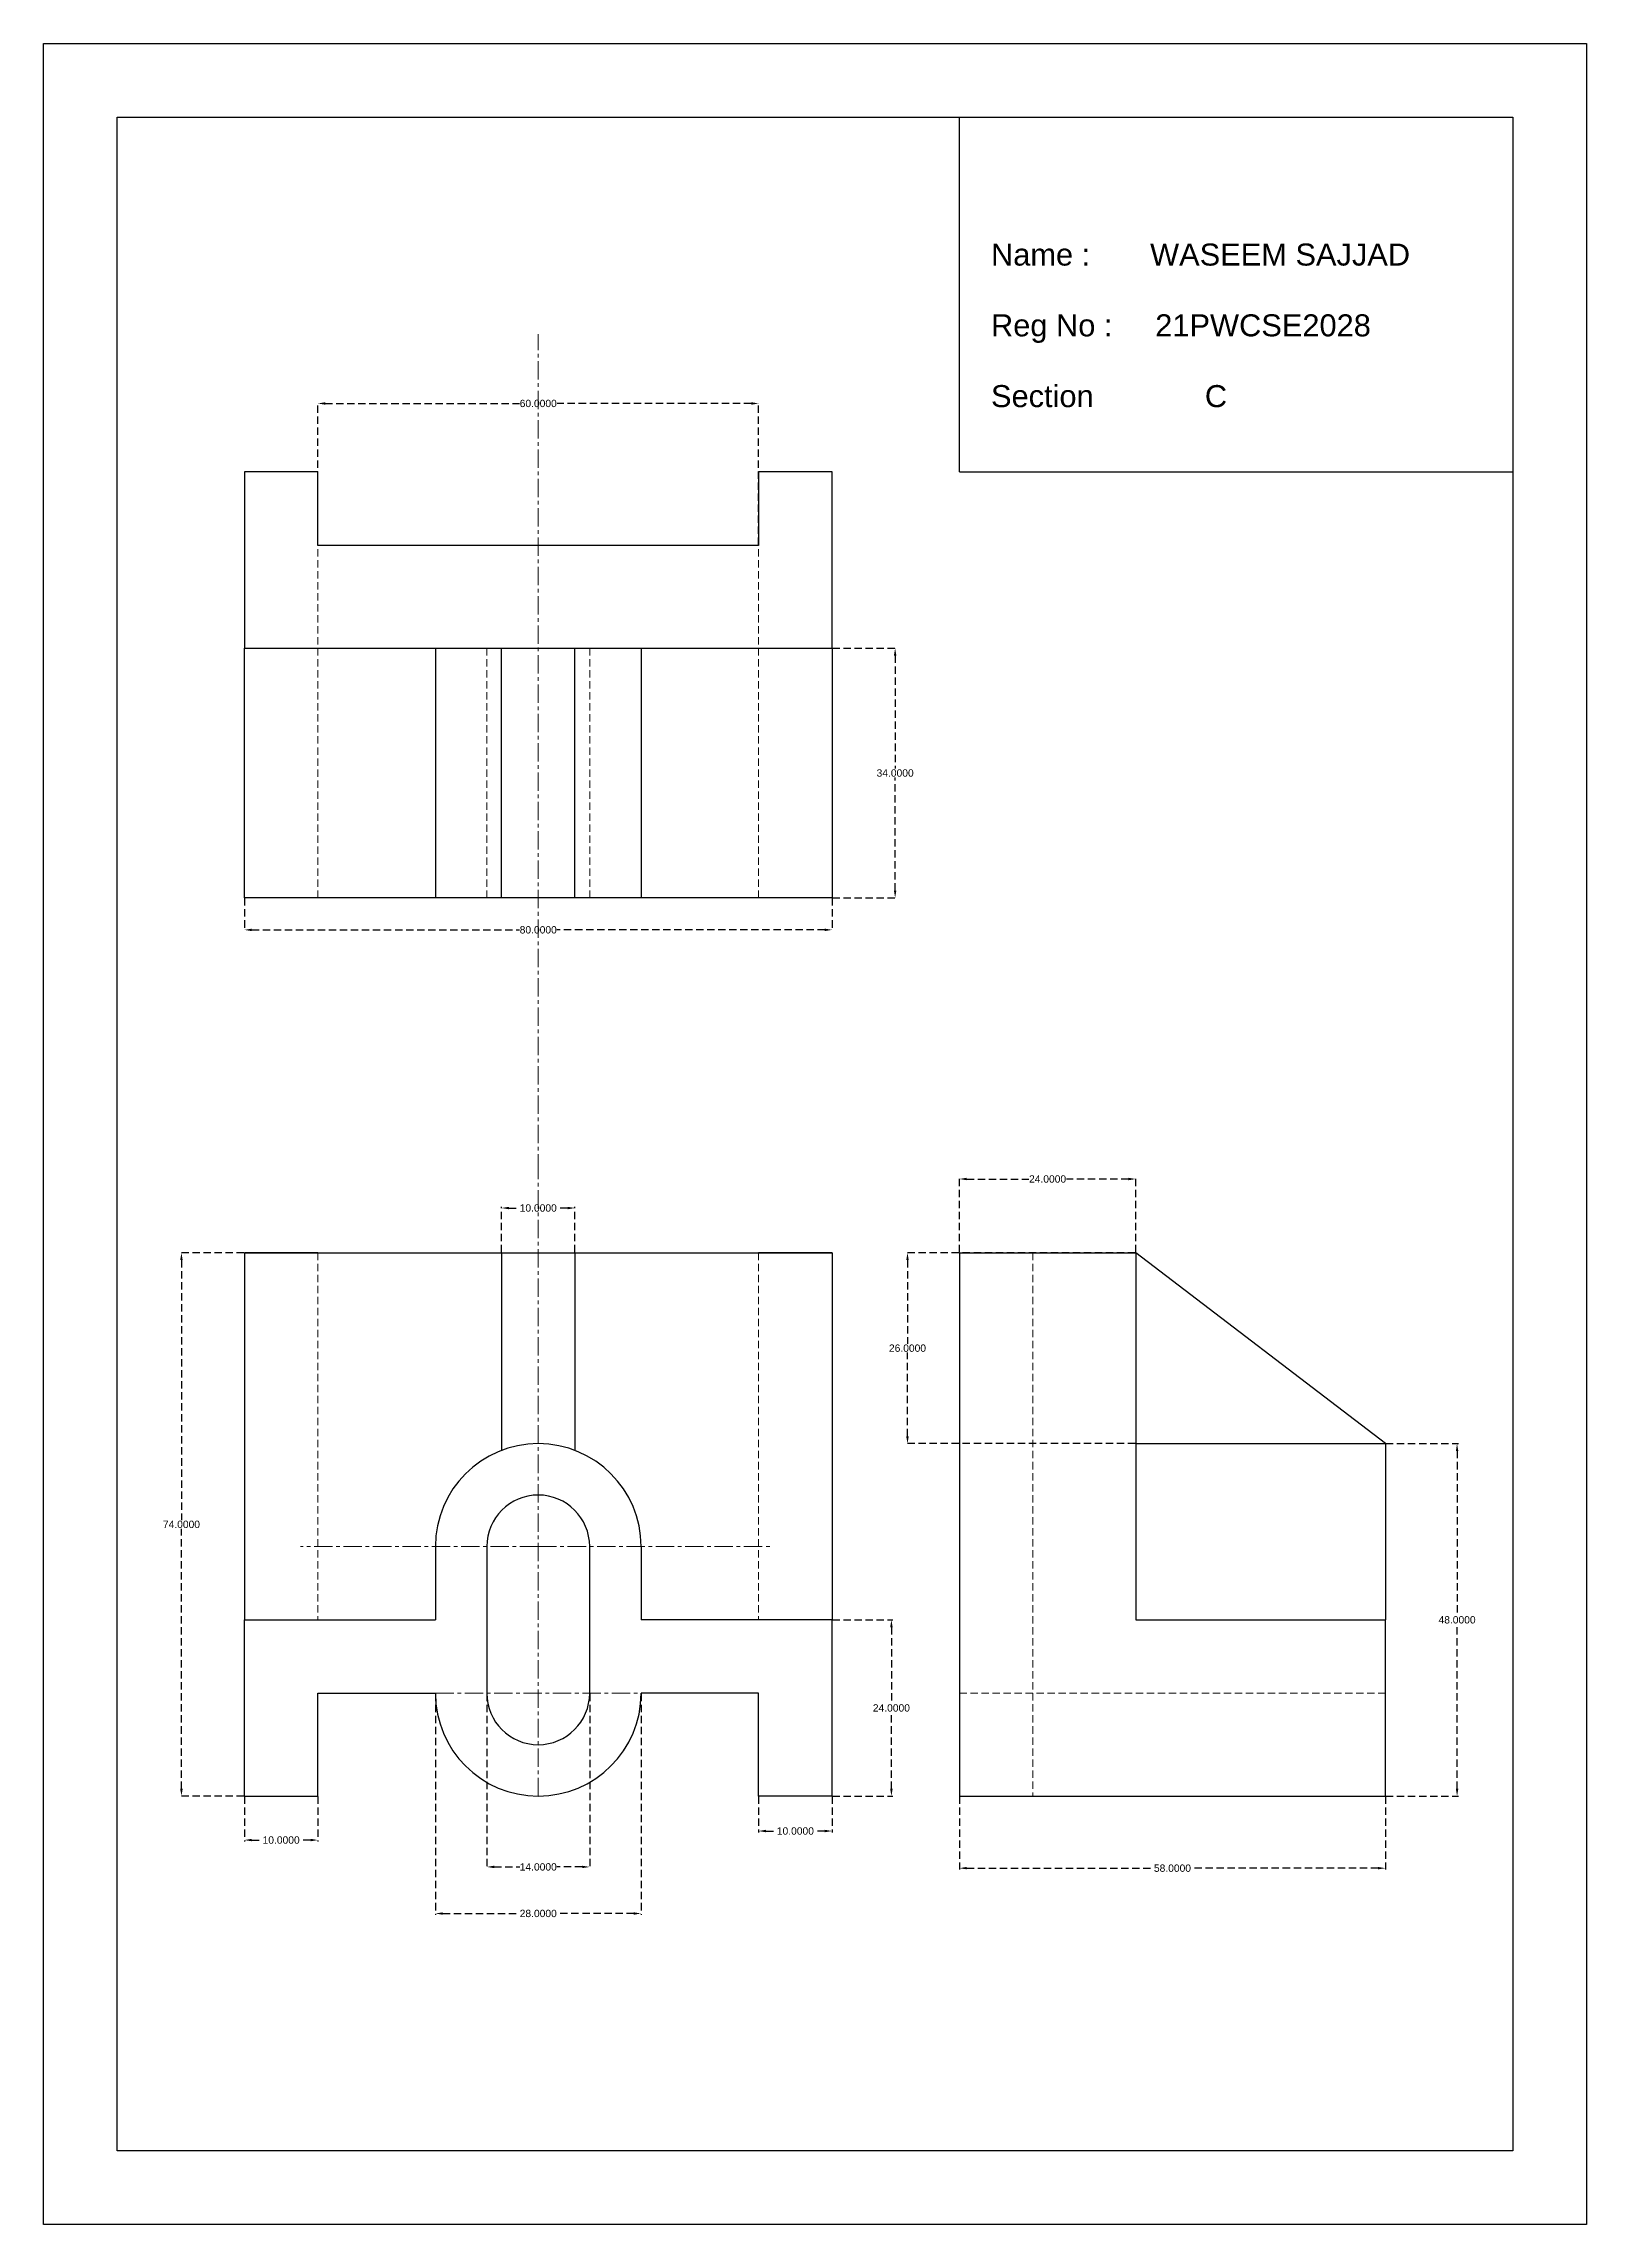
# Model space of a CAD drawing. Header units: inches. Extents: x 18 to 228, y -280 to 17.
import ezdxf

# ---------------------------------------------------------------- set-up
doc = ezdxf.new("R2010")
doc.units = ezdxf.units.IN
doc.header["$MEASUREMENT"] = 0
doc.linetypes.add('CENTERX2', pattern=[4, 2.5, -0.5, 0.5, -0.5])
doc.linetypes.add('DASHEDX2', pattern=[1.5, 1, -0.5])
for name, color, linetype, lineweight in [('Center Lines', 2, 'CENTERX2', 18), ('Dimension Lines', 6, 'DASHEDX2', 18), ('FV TV SV', 5, 'Continuous', 30), ('Hidden Lines', 4, 'DASHEDX2', 13), ('Visible Lines', 1, 'Continuous', 30)]:
    doc.layers.add(name, color=color, linetype=linetype, lineweight=lineweight)
doc.styles.get("Standard").update_dxf_attribs({"font": 'arial.ttf'})
doc.dimstyles.new('MY SYLE', dxfattribs={"dimscale": 0, "dimtxt": 1, "dimasz": 1, "dimexe": 0.18, "dimexo": 0.0625, "dimgap": 0.09, "dimtad": 0, "dimtih": 1, "dimtoh": 1, "dimdec": 4, "dimzin": 0, "dimdsep": 46, "dimtxsty": 'Standard', "dimcen": 0.09, "dimclrd": 256, "dimclrt": 256, "dimadec": 0, "dimazin": 0, "dimtfac": 1, "dimtdec": 4, "dimtofl": 0, "dimtmove": 0, "dimatfit": 3, "dimfxl": 1, "dimtolj": 1, "dimtzin": 0, "dimarcsym": 0})

# ---------------------------------------------------------------- blocks, each defined once
blk = doc.blocks.new('*D1')
at = {"layer": 'Defpoints', "color": 0, "transparency": 16777216}
for p in [(44.87, -98.87), (124.87, -98.87), (124.87, -103.23)]:
    blk.add_point(p, dxfattribs=at)
at = {"layer": 'Dimension Lines', "color": 0, "lineweight": -2, "transparency": 16777216}
for p, q in [((44.87, -98.93), (44.87, -103.41)), ((124.87, -98.93), (124.87, -103.41))]:
    blk.add_line(p, q, dxfattribs=at)
at = {"layer": 'Dimension Lines', "lineweight": -2, "transparency": 16777216}
for p, q in [((45.87, -103.23), (82.32, -103.23)), ((123.87, -103.23), (87.42, -103.23))]:
    blk.add_line(p, q, dxfattribs=at)
at = {"layer": 'Dimension Lines', "transparency": 16777216}
for points in [[(45.87, -103.06), (45.87, -103.4), (44.87, -103.23)], [(123.87, -103.06), (123.87, -103.4), (124.87, -103.23)]]:
    blk.add_solid(points, dxfattribs=at)
at = {"layer": 'Dimension Lines', "transparency": 16777216, "insert": (84.87, -103.23), "char_height": 1, "attachment_point": 5}
blk.add_mtext('\\A1;80.0000', dxfattribs=at)
blk = doc.blocks.new('*D2')
at = {"layer": 'Defpoints', "color": 0, "transparency": 16777216}
for p in [(44.87, -221.2), (54.87, -221.2), (54.87, -227.19)]:
    blk.add_point(p, dxfattribs=at)
at = {"layer": 'Dimension Lines', "color": 0, "lineweight": -2, "transparency": 16777216}
for p, q in [((44.87, -221.26), (44.87, -227.37)), ((54.87, -221.26), (54.87, -227.37))]:
    blk.add_line(p, q, dxfattribs=at)
at = {"layer": 'Dimension Lines', "lineweight": -2, "transparency": 16777216}
for p, q in [((45.87, -227.19), (47.37, -227.19)), ((53.87, -227.19), (52.38, -227.19))]:
    blk.add_line(p, q, dxfattribs=at)
at = {"layer": 'Dimension Lines', "transparency": 16777216}
for points in [[(45.87, -227.02), (45.87, -227.36), (44.87, -227.19)], [(53.87, -227.02), (53.87, -227.36), (54.87, -227.19)]]:
    blk.add_solid(points, dxfattribs=at)
at = {"layer": 'Dimension Lines', "transparency": 16777216, "insert": (49.87, -227.19), "char_height": 1, "attachment_point": 5}
blk.add_mtext('\\A1;10.0000', dxfattribs=at)
blk = doc.blocks.new('*D3')
at = {"layer": 'Defpoints', "color": 0, "transparency": 16777216}
for p in [(114.87, -221.2), (124.87, -221.2), (124.87, -225.96)]:
    blk.add_point(p, dxfattribs=at)
at = {"layer": 'Dimension Lines', "color": 0, "lineweight": -2, "transparency": 16777216}
for p, q in [((114.87, -221.26), (114.87, -226.14)), ((124.87, -221.26), (124.87, -226.14))]:
    blk.add_line(p, q, dxfattribs=at)
at = {"layer": 'Dimension Lines', "lineweight": -2, "transparency": 16777216}
for p, q in [((115.87, -225.96), (117.37, -225.96)), ((123.87, -225.96), (122.38, -225.96))]:
    blk.add_line(p, q, dxfattribs=at)
at = {"layer": 'Dimension Lines', "transparency": 16777216}
for points in [[(115.87, -225.79), (115.87, -226.13), (114.87, -225.96)], [(123.87, -225.79), (123.87, -226.13), (124.87, -225.96)]]:
    blk.add_solid(points, dxfattribs=at)
at = {"layer": 'Dimension Lines', "transparency": 16777216, "insert": (119.87, -225.96), "char_height": 1, "attachment_point": 5}
blk.add_mtext('\\A1;10.0000', dxfattribs=at)
blk = doc.blocks.new('*D4')
at = {"layer": 'Defpoints', "color": 0, "transparency": 16777216}
for p in [(70.87, -207.2), (98.87, -207.2), (98.87, -237.19)]:
    blk.add_point(p, dxfattribs=at)
at = {"layer": 'Dimension Lines', "color": 0, "lineweight": -2, "transparency": 16777216}
for p, q in [((70.87, -207.26), (70.87, -237.37)), ((98.87, -207.26), (98.87, -237.37))]:
    blk.add_line(p, q, dxfattribs=at)
at = {"layer": 'Dimension Lines', "lineweight": -2, "transparency": 16777216}
for p, q in [((71.87, -237.19), (82.31, -237.19)), ((97.87, -237.19), (87.43, -237.19))]:
    blk.add_line(p, q, dxfattribs=at)
at = {"layer": 'Dimension Lines', "transparency": 16777216}
for points in [[(71.87, -237.03), (71.87, -237.36), (70.87, -237.19)], [(97.87, -237.03), (97.87, -237.36), (98.87, -237.19)]]:
    blk.add_solid(points, dxfattribs=at)
at = {"layer": 'Dimension Lines', "transparency": 16777216, "insert": (84.87, -237.19), "char_height": 1, "attachment_point": 5}
blk.add_mtext('\\A1;28.0000', dxfattribs=at)
blk = doc.blocks.new('*D5')
at = {"layer": 'Defpoints', "color": 0, "transparency": 16777216}
for p in [(77.87, -207.2), (91.87, -207.2), (91.87, -230.85)]:
    blk.add_point(p, dxfattribs=at)
at = {"layer": 'Dimension Lines', "color": 0, "lineweight": -2, "transparency": 16777216}
for p, q in [((77.87, -207.26), (77.87, -231.03)), ((91.87, -207.26), (91.87, -231.03))]:
    blk.add_line(p, q, dxfattribs=at)
at = {"layer": 'Dimension Lines', "lineweight": -2, "transparency": 16777216}
for p, q in [((78.87, -230.85), (82.37, -230.85)), ((90.87, -230.85), (87.38, -230.85))]:
    blk.add_line(p, q, dxfattribs=at)
at = {"layer": 'Dimension Lines', "transparency": 16777216}
for points in [[(78.87, -230.68), (78.87, -231.01), (77.87, -230.85)], [(90.87, -230.68), (90.87, -231.01), (91.87, -230.85)]]:
    blk.add_solid(points, dxfattribs=at)
at = {"layer": 'Dimension Lines', "transparency": 16777216, "insert": (84.87, -230.85), "char_height": 1, "attachment_point": 5}
blk.add_mtext('\\A1;14.0000', dxfattribs=at)
blk = doc.blocks.new('*D6')
at = {"layer": 'Defpoints', "color": 0, "transparency": 16777216}
for p in [(166.2, -137.16), (142.2, -147.2), (166.2, -147.2)]:
    blk.add_point(p, dxfattribs=at)
at = {"layer": 'Dimension Lines', "color": 0, "lineweight": -2, "transparency": 16777216}
for p, q in [((142.2, -147.14), (142.2, -136.98)), ((166.2, -147.14), (166.2, -136.98))]:
    blk.add_line(p, q, dxfattribs=at)
at = {"layer": 'Dimension Lines', "lineweight": -2, "transparency": 16777216}
for p, q in [((143.2, -137.16), (151.64, -137.16)), ((165.2, -137.16), (156.76, -137.16))]:
    blk.add_line(p, q, dxfattribs=at)
at = {"layer": 'Dimension Lines', "transparency": 16777216}
for points in [[(143.2, -136.99), (143.2, -137.33), (142.2, -137.16)], [(165.2, -136.99), (165.2, -137.33), (166.2, -137.16)]]:
    blk.add_solid(points, dxfattribs=at)
at = {"layer": 'Dimension Lines', "transparency": 16777216, "insert": (154.2, -137.16), "char_height": 1, "attachment_point": 5}
blk.add_mtext('\\A1;24.0000', dxfattribs=at)
blk = doc.blocks.new('*D7')
at = {"layer": 'Defpoints', "color": 0, "transparency": 16777216}
for p in [(142.2, -221.2), (200.2, -221.2), (200.2, -231.02)]:
    blk.add_point(p, dxfattribs=at)
at = {"layer": 'Dimension Lines', "color": 0, "lineweight": -2, "transparency": 16777216}
for p, q in [((142.2, -221.26), (142.2, -231.2)), ((200.2, -221.26), (200.2, -231.2))]:
    blk.add_line(p, q, dxfattribs=at)
at = {"layer": 'Dimension Lines', "lineweight": -2, "transparency": 16777216}
for p, q in [((143.2, -231.02), (168.65, -231.02)), ((199.2, -231.02), (173.75, -231.02))]:
    blk.add_line(p, q, dxfattribs=at)
at = {"layer": 'Dimension Lines', "transparency": 16777216}
for points in [[(143.2, -230.85), (143.2, -231.18), (142.2, -231.02)], [(199.2, -230.85), (199.2, -231.18), (200.2, -231.02)]]:
    blk.add_solid(points, dxfattribs=at)
at = {"layer": 'Dimension Lines', "transparency": 16777216, "insert": (171.2, -231.02), "char_height": 1, "attachment_point": 5}
blk.add_mtext('\\A1;58.0000', dxfattribs=at)
blk = doc.blocks.new('*D9')
at = {"layer": 'Defpoints', "color": 0, "transparency": 16777216}
for p in [(200.2, -173.2), (200.2, -221.2), (209.94, -221.2)]:
    blk.add_point(p, dxfattribs=at)
at = {"layer": 'Dimension Lines', "color": 0, "lineweight": -2, "transparency": 16777216}
for p, q in [((200.26, -173.2), (210.12, -173.2)), ((200.26, -221.2), (210.12, -221.2))]:
    blk.add_line(p, q, dxfattribs=at)
at = {"layer": 'Dimension Lines', "lineweight": -2, "transparency": 16777216}
for p, q in [((209.94, -174.2), (209.94, -196.6)), ((209.94, -220.2), (209.94, -197.8))]:
    blk.add_line(p, q, dxfattribs=at)
at = {"layer": 'Dimension Lines', "transparency": 16777216}
for points in [[(209.78, -174.2), (210.11, -174.2), (209.94, -173.2)], [(209.78, -220.2), (210.11, -220.2), (209.94, -221.2)]]:
    blk.add_solid(points, dxfattribs=at)
at = {"layer": 'Dimension Lines', "transparency": 16777216, "insert": (209.94, -197.2), "char_height": 1, "attachment_point": 5}
blk.add_mtext('\\A1;48.0000', dxfattribs=at)
blk = doc.blocks.new('*D10')
at = {"layer": 'Defpoints', "color": 0, "transparency": 16777216}
for p in [(124.87, -197.2), (124.87, -221.2), (132.94, -221.2)]:
    blk.add_point(p, dxfattribs=at)
at = {"layer": 'Dimension Lines', "color": 0, "lineweight": -2, "transparency": 16777216}
for p, q in [((124.93, -197.2), (133.12, -197.2)), ((124.93, -221.2), (133.12, -221.2))]:
    blk.add_line(p, q, dxfattribs=at)
at = {"layer": 'Dimension Lines', "lineweight": -2, "transparency": 16777216}
for p, q in [((132.94, -198.2), (132.94, -208.6)), ((132.94, -220.2), (132.94, -209.8))]:
    blk.add_line(p, q, dxfattribs=at)
at = {"layer": 'Dimension Lines', "transparency": 16777216}
for points in [[(132.78, -198.2), (133.11, -198.2), (132.94, -197.2)], [(132.78, -220.2), (133.11, -220.2), (132.94, -221.2)]]:
    blk.add_solid(points, dxfattribs=at)
at = {"layer": 'Dimension Lines', "transparency": 16777216, "insert": (132.94, -209.2), "char_height": 1, "attachment_point": 5}
blk.add_mtext('\\A1;24.0000', dxfattribs=at)
blk = doc.blocks.new('*D11')
at = {"layer": 'Defpoints', "color": 0, "transparency": 16777216}
for p in [(44.87, -147.2), (36.3, -221.2), (44.87, -221.2)]:
    blk.add_point(p, dxfattribs=at)
at = {"layer": 'Dimension Lines', "color": 0, "lineweight": -2, "transparency": 16777216}
for p, q in [((44.81, -147.2), (36.12, -147.2)), ((44.81, -221.2), (36.12, -221.2))]:
    blk.add_line(p, q, dxfattribs=at)
at = {"layer": 'Dimension Lines', "lineweight": -2, "transparency": 16777216}
for p, q in [((36.3, -148.2), (36.3, -183.6)), ((36.3, -220.2), (36.3, -184.8))]:
    blk.add_line(p, q, dxfattribs=at)
at = {"layer": 'Dimension Lines', "transparency": 16777216}
for points in [[(36.13, -148.2), (36.47, -148.2), (36.3, -147.2)], [(36.13, -220.2), (36.47, -220.2), (36.3, -221.2)]]:
    blk.add_solid(points, dxfattribs=at)
at = {"layer": 'Dimension Lines', "transparency": 16777216, "insert": (36.3, -184.2), "char_height": 1, "attachment_point": 5}
blk.add_mtext('\\A1;74.0000', dxfattribs=at)
blk = doc.blocks.new('*D12')
at = {"layer": 'Defpoints', "color": 0, "transparency": 16777216}
for p in [(124.87, -64.87), (124.87, -98.87), (133.45, -98.87)]:
    blk.add_point(p, dxfattribs=at)
at = {"layer": 'Dimension Lines', "color": 0, "lineweight": -2, "transparency": 16777216}
for p, q in [((124.93, -64.87), (133.63, -64.87)), ((124.93, -98.87), (133.63, -98.87))]:
    blk.add_line(p, q, dxfattribs=at)
at = {"layer": 'Dimension Lines', "lineweight": -2, "transparency": 16777216}
for p, q in [((133.45, -65.87), (133.45, -81.27)), ((133.45, -97.87), (133.45, -82.47))]:
    blk.add_line(p, q, dxfattribs=at)
at = {"layer": 'Dimension Lines', "transparency": 16777216}
for points in [[(133.28, -65.87), (133.62, -65.87), (133.45, -64.87)], [(133.28, -97.87), (133.62, -97.87), (133.45, -98.87)]]:
    blk.add_solid(points, dxfattribs=at)
at = {"layer": 'Dimension Lines', "transparency": 16777216, "insert": (133.45, -81.87), "char_height": 1, "attachment_point": 5}
blk.add_mtext('\\A1;34.0000', dxfattribs=at)
blk = doc.blocks.new('*D13')
at = {"layer": 'Defpoints', "color": 0, "transparency": 16777216}
for p in [(114.87, -31.54), (54.87, -50.87), (114.87, -50.87)]:
    blk.add_point(p, dxfattribs=at)
at = {"layer": 'Dimension Lines', "color": 0, "lineweight": -2, "transparency": 16777216}
for p, q in [((54.87, -50.81), (54.87, -31.36)), ((114.87, -50.81), (114.87, -31.36))]:
    blk.add_line(p, q, dxfattribs=at)
at = {"layer": 'Dimension Lines', "lineweight": -2, "transparency": 16777216}
for p, q in [((55.87, -31.54), (82.32, -31.54)), ((113.87, -31.54), (87.43, -31.54))]:
    blk.add_line(p, q, dxfattribs=at)
at = {"layer": 'Dimension Lines', "transparency": 16777216}
for points in [[(55.87, -31.37), (55.87, -31.71), (54.87, -31.54)], [(113.87, -31.37), (113.87, -31.71), (114.87, -31.54)]]:
    blk.add_solid(points, dxfattribs=at)
at = {"layer": 'Dimension Lines', "transparency": 16777216, "insert": (84.87, -31.54), "char_height": 1, "attachment_point": 5}
blk.add_mtext('\\A1;60.0000', dxfattribs=at)
blk = doc.blocks.new('*D14')
at = {"layer": 'Defpoints', "color": 0, "transparency": 16777216}
for p in [(89.87, -141.11), (79.87, -147.2), (89.87, -147.2)]:
    blk.add_point(p, dxfattribs=at)
at = {"layer": 'Dimension Lines', "color": 0, "lineweight": -2, "transparency": 16777216}
for p, q in [((79.87, -147.14), (79.87, -140.93)), ((89.87, -147.14), (89.87, -140.93))]:
    blk.add_line(p, q, dxfattribs=at)
at = {"layer": 'Dimension Lines', "lineweight": -2, "transparency": 16777216}
for p, q in [((80.87, -141.11), (82.37, -141.11)), ((88.87, -141.11), (87.38, -141.11))]:
    blk.add_line(p, q, dxfattribs=at)
at = {"layer": 'Dimension Lines', "transparency": 16777216}
for points in [[(80.87, -140.95), (80.87, -141.28), (79.87, -141.11)], [(88.87, -140.95), (88.87, -141.28), (89.87, -141.11)]]:
    blk.add_solid(points, dxfattribs=at)
at = {"layer": 'Dimension Lines', "transparency": 16777216, "insert": (84.87, -141.11), "char_height": 1, "attachment_point": 5}
blk.add_mtext('\\A1;10.0000', dxfattribs=at)
blk = doc.blocks.new('*D15')
at = {"layer": 'Defpoints', "color": 0, "transparency": 16777216}
for p in [(135.13, -147.2), (166.2, -147.2), (166.2, -173.2)]:
    blk.add_point(p, dxfattribs=at)
at = {"layer": 'Dimension Lines', "color": 0, "lineweight": -2, "transparency": 16777216}
for p, q in [((166.14, -147.2), (134.95, -147.2)), ((166.14, -173.2), (134.95, -173.2))]:
    blk.add_line(p, q, dxfattribs=at)
at = {"layer": 'Dimension Lines', "lineweight": -2, "transparency": 16777216}
for p, q in [((135.13, -148.2), (135.13, -159.6)), ((135.13, -172.2), (135.13, -160.8))]:
    blk.add_line(p, q, dxfattribs=at)
at = {"layer": 'Dimension Lines', "transparency": 16777216}
for points in [[(134.96, -148.2), (135.3, -148.2), (135.13, -147.2)], [(134.96, -172.2), (135.3, -172.2), (135.13, -173.2)]]:
    blk.add_solid(points, dxfattribs=at)
at = {"layer": 'Dimension Lines', "transparency": 16777216, "insert": (135.13, -160.2), "char_height": 1, "attachment_point": 5}
blk.add_mtext('\\A1;26.0000', dxfattribs=at)

msp = doc.modelspace()

# ---------------------------------------------------------------- linework, layer by layer
for points in [[(17.54105, 17.47003), (227.54105, 17.47003), (227.54105, -279.52997), (17.54105, -279.52997)], [(27.54105, 7.47003), (217.54105, 7.47003), (217.54105, -269.52997), (27.54105, -269.52997)]]:
    msp.add_lwpolyline(points, close=True)
at = {"layer": 'Center Lines'}
for p, q in [((84.87105, -136.29509), (84.87105, -22.11635)), ((84.87105, -221.19997), (84.87105, -136.29509)), ((84.87105, -187.19997), (52.49771, -187.19997)), ((84.87105, -187.19997), (116.85117, -187.19997)), ((70.87105, -207.19997), (98.87105, -207.19997))]:
    msp.add_line(p, q, dxfattribs=at)
at = {"layer": 'FV TV SV'}
for p, q in [((44.87105, -40.86997), (44.87105, -64.86997)), ((54.87105, -40.86997), (44.87105, -40.86997)), ((54.87105, -50.86997), (54.87105, -40.86997)), ((124.87105, -40.86997), (114.87105, -40.86997)), ((114.87105, -40.86997), (114.87105, -50.86997)), ((124.87105, -64.86997), (124.87105, -40.86997)), ((114.87105, -50.86997), (54.87105, -50.86997)), ((44.87105, -64.86997), (124.87105, -64.86997)), ((44.87105, -98.86997), (44.87105, -64.86997)), ((70.87105, -64.86997), (70.87105, -98.86997)), ((79.87105, -98.86997), (79.87105, -64.86997)), ((89.87105, -98.86997), (89.87105, -64.86997)), ((98.87105, -64.86997), (98.87105, -98.86997)), ((124.87105, -64.86997), (124.87105, -98.86997)), ((124.87105, -98.86997), (44.87105, -98.86997)), ((44.87105, -147.19997), (44.87105, -197.19997)), ((44.87105, -147.19997), (124.87105, -147.19997)), ((79.87105, -147.19997), (79.87105, -174.12327)), ((89.87105, -147.19997), (89.87105, -174.12327)), ((124.87105, -147.19997), (124.87105, -197.19997)), ((142.20105, -147.19997), (142.20105, -221.19997)), ((142.20105, -147.19997), (166.20105, -147.19997)), ((166.20105, -147.19997), (166.20105, -197.19997)), ((166.20105, -147.19997), (166.20105, -173.19997)), ((200.20105, -173.19997), (166.20105, -147.19997)), ((166.20105, -173.19997), (200.20105, -173.19997)), ((200.20105, -173.19997), (200.20105, -197.19997)), ((70.87105, -187.19997), (70.87105, -197.19997)), ((77.87105, -187.19997), (77.87105, -207.19997)), ((91.87105, -207.19997), (91.87105, -187.19997)), ((98.87105, -187.19997), (98.87105, -197.19997)), ((44.87105, -221.19997), (44.87105, -197.19997)), ((44.87105, -197.19997), (70.87105, -197.19997)), ((124.87105, -197.19997), (98.87105, -197.19997)), ((124.87105, -221.19997), (124.87105, -197.19997)), ((166.20105, -197.19997), (200.20105, -197.19997)), ((200.20105, -221.19997), (200.20105, -197.19997)), ((54.87105, -221.19997), (54.87105, -207.19997)), ((54.87105, -207.19997), (70.87105, -207.19997)), ((114.87105, -207.19997), (98.87105, -207.19997)), ((114.87105, -221.19997), (114.87105, -207.19997)), ((44.87105, -221.19997), (54.87105, -221.19997)), ((124.87105, -221.19997), (114.87105, -221.19997)), ((142.20105, -221.19997), (200.20105, -221.19997))]:
    msp.add_line(p, q, dxfattribs=at)
for centre, radius, start, end in [((84.87105, -187.19997), 14, 0, 180), ((84.87105, -187.19997), 7, 0, 180), ((84.87105, -207.19997), 14, 180, 0), ((84.87105, -207.19997), 7, 180, 0)]:
    msp.add_arc(centre, radius, start, end, dxfattribs=at)
at = {"layer": 'Hidden Lines'}
for p, q in [((54.87105, -98.86997), (54.87105, -50.86997)), ((114.87105, -98.86997), (114.87105, -50.86997)), ((77.87105, -64.86997), (77.87105, -98.86997)), ((91.87105, -64.86997), (91.87105, -98.86997)), ((44.87105, -147.19997), (54.87105, -147.19997)), ((54.87105, -147.19997), (54.87105, -197.19997)), ((124.87105, -147.19997), (114.87105, -147.19997)), ((114.87105, -147.19997), (114.87105, -197.19997)), ((152.20105, -147.19997), (152.20105, -221.19997)), ((142.20105, -207.19997), (200.20105, -207.19997)), ((152.20105, -221.19997), (142.20105, -221.19997))]:
    msp.add_line(p, q, dxfattribs=at)
at = {"layer": 'Visible Lines'}
for p, q in [((142.20105, -40.86997), (142.20105, 7.47003)), ((142.20105, -40.86997), (217.54105, -40.86997)), ((54.87105, -147.19997), (44.87105, -147.19997)), ((124.87105, -147.19997), (114.87105, -147.19997)), ((27.54105, -269.52997), (27.54105, -269.52997))]:
    msp.add_line(p, q, dxfattribs=at)

# ---------------------------------------------------------------- texts
at = {"layer": 'Dimension Lines'}
for s, p in [('Name :       WASEEM SAJJAD', (146.49775, -12.7595)), ('Reg No :     21PWCSE2028', (146.49775, -22.39797)), ('Section             C', (146.49775, -32.03644))]:
    msp.add_text(s, height=3, dxfattribs=at).set_placement(p)

# ---------------------------------------------------------------- dimensions: what is measured, and where the dimension line sits
for base, p1, p2, picture, middle in [((114.87105, -31.53971), (54.87105, -50.86997), (114.87105, -50.86997), '*D13', (84.87105, -31.53971)), ((124.87105, -103.23163), (44.87105, -98.86997), (124.87105, -98.86997), '*D1', (84.87105, -103.23163)), ((166.20105, -137.16088), (142.20105, -147.19997), (166.20105, -147.19997), '*D6', (154.20105, -137.16088)), ((89.87105, -141.11182), (79.87105, -147.19997), (89.87105, -147.19997), '*D14', (84.87105, -141.11182)), ((98.87105, -237.19473), (70.87105, -207.19997), (98.87105, -207.19997), '*D4', (84.87105, -237.19473)), ((91.87105, -230.84691), (77.87105, -207.19997), (91.87105, -207.19997), '*D5', (84.87105, -230.84691)), ((54.87105, -227.19047), (44.87105, -221.19997), (54.87105, -221.19997), '*D2', (49.87105, -227.19047)), ((124.87105, -225.95921), (114.87105, -221.19997), (124.87105, -221.19997), '*D3', (119.87105, -225.95921)), ((200.20105, -231.0168), (142.20105, -221.19997), (200.20105, -221.19997), '*D7', (171.20105, -231.0168))]:
    dim = msp.add_linear_dim(base=base, p1=p1, p2=p2, dimstyle='MY SYLE', dxfattribs=at)
    dim.commit()
    dim.dimension.update_dxf_attribs({"geometry": picture, "text_midpoint": middle})
for base, p1, p2, picture, middle in [((133.44937, -98.86997), (124.87105, -64.86997), (124.87105, -98.86997), '*D12', (133.44937, -81.86997)), ((135.12843, -147.19997), (166.20105, -173.19997), (166.20105, -147.19997), '*D15', (135.12843, -160.19997)), ((209.94474, -221.19997), (200.20105, -173.19997), (200.20105, -221.19997), '*D9', (209.94474, -197.19997)), ((132.94349, -221.19997), (124.87105, -197.19997), (124.87105, -221.19997), '*D10', (132.94349, -209.19997))]:
    dim = msp.add_linear_dim(base=base, p1=p1, p2=p2, angle=90, dimstyle='MY SYLE', dxfattribs=at)
    dim.commit()
    dim.dimension.update_dxf_attribs({"geometry": picture, "text_midpoint": middle})
dim = msp.add_aligned_dim(p1=(44.87105, -147.19997), p2=(44.87105, -221.19997), distance=-8.57087, dimstyle='MY SYLE', dxfattribs=at)
dim.commit()
dim.dimension.update_dxf_attribs({"geometry": '*D11', "text_midpoint": (36.30017, -184.19997)})

doc.saveas('drawing.dxf')
